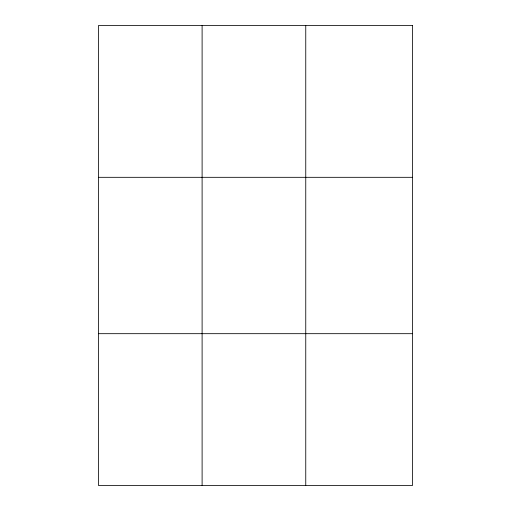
<?xml version="1.0" encoding="UTF-8"?>
<svg xmlns="http://www.w3.org/2000/svg" width="511" height="511" viewBox="0 0 511 511"><rect width="100%" height="100%" fill="white"/><g stroke="black" fill="none" stroke-linecap="round" stroke-linejoin="round"><path stroke-width="0.77" d="M202.107 485.45L202.107 25.55M305.757 485.45L305.757 25.55M98.451 177.317L412.549 177.317M98.451 333.683L412.549 333.683M412.549 25.55L412.549 485.45L98.451 485.45L98.451 25.55L412.549 25.55"/></g></svg>
